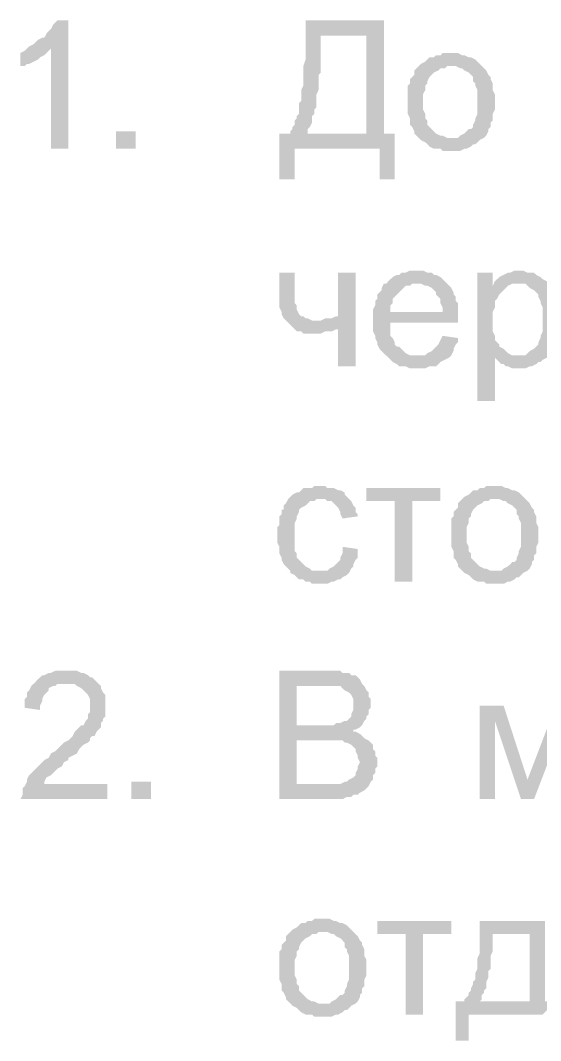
# Model space of a CAD drawing. Header units: millimetres. Extents: x -383313 to -161684, y -117025 to 99224.
# Drawn here: x -352565 to -351553, y -31570 to -29585 of the extents above; entities that cross this region are included whole.
import ezdxf

# ---------------------------------------------------------------- set-up
doc = ezdxf.new("R2010")
doc.units = ezdxf.units.MM
doc.header["$MEASUREMENT"] = 0
doc.layers.add('PDF_Solid Fills', color=7, linetype='Continuous')

# ---------------------------------------------------------------- blocks, each defined once
blk = doc.blocks.new('A$Cf5759c35')
at = {"layer": 'PDF_Solid Fills'}
for points in [[(5990, -11319.9), (5968.8, -11319.9), (5964.6, -11324.2), (5960.4, -11328.4), (5956.1, -11336.9), (5951.9, -11341.1), (5947.7, -11345.3), (5943.4, -11353.8), (5939.2, -11353.8), (5930.7, -11358), (5926.5, -11362.3), (5922.3, -11366.5), (5913.8, -11370.7), (5956.1, -11375), (5956.1, -11569.7), (5990, -11569.7)], [(6603.8, -11319.9), (6570, -11349.6), (6570, -11540.1), (6400.6, -11540.1), (6400.6, -11629), (6430.3, -11629), (6430.3, -11569.7), (6595.4, -11569.7), (6625, -11540.1), (6603.8, -11540.1)], [(6603.8, -11319.9), (6451.4, -11319.9), (6451.4, -11358), (6451.4, -11358), (6451.4, -11370.7), (6451.4, -11379.2), (6451.4, -11387.7), (6451.4, -11396.1), (6447.2, -11408.8), (6447.2, -11417.3), (6447.2, -11425.8), (6447.2, -11434.2), (6447.2, -11438.5), (6447.2, -11446.9), (6443, -11455.4), (6443, -11463.9), (6443, -11468.1), (6443, -11476.6), (6438.7, -11480.8), (6438.7, -11489.3), (6438.7, -11493.5), (6438.7, -11502), (6434.5, -11506.2), (6434.5, -11510.4), (6430.3, -11514.7), (6430.3, -11518.9), (6430.3, -11523.1), (6426, -11527.4), (6426, -11531.6), (6421.8, -11535.8), (6421.8, -11540.1), (6455.7, -11540.1), (6455.7, -11535.8), (6455.7, -11531.6), (6459.9, -11527.4), (6464.1, -11518.9), (6464.1, -11514.7), (6464.1, -11506.2), (6468.4, -11502), (6468.4, -11493.5), (6472.6, -11489.3), (6472.6, -11480.8), (6472.6, -11472.3), (6472.6, -11463.9), (6476.8, -11455.4), (6476.8, -11451.2), (6476.8, -11442.7), (6476.8, -11434.2), (6476.8, -11425.8), (6481.1, -11421.5), (6481.1, -11413.1), (6481.1, -11404.6), (6481.1, -11396.1), (6481.1, -11391.9), (6481.1, -11383.4), (6481.1, -11379.2), (6481.1, -11370.7), (6481.1, -11366.5), (6481.1, -11362.3), (6481.1, -11349.6), (6570, -11349.6)], [(5913.8, -11370.7), (5909.6, -11375), (5905.3, -11379.2), (5896.9, -11383.4), (5896.9, -11413.1), (5896.9, -11408.8), (5905.3, -11408.8), (5909.6, -11404.6), (5913.8, -11404.6), (5922.3, -11400.4), (5930.7, -11396.1), (5930.7, -11396.1), (5935, -11391.9), (5943.4, -11387.7), (5947.7, -11383.4), (5951.9, -11379.2), (5956.1, -11375)], [(6735.1, -11383.4), (6735.1, -11383.4), (6718.1, -11383.4), (6713.9, -11387.7), (6705.4, -11387.7), (6701.2, -11391.9), (6692.7, -11391.9), (6688.5, -11396.1), (6684.3, -11400.4), (6675.8, -11404.6), (6675.8, -11404.6), (6671.6, -11408.8), (6735.1, -11408.8), (6735.1, -11408.8), (6743.5, -11408.8), (6752, -11413.1), (6756.2, -11413.1), (6760.5, -11417.3), (6768.9, -11421.5), (6773.2, -11425.8), (6777.4, -11430), (6777.4, -11438.5), (6781.6, -11442.7), (6781.6, -11446.9), (6785.9, -11455.4), (6785.9, -11463.9), (6785.9, -11468.1), (6785.9, -11476.6), (6785.9, -11480.8), (6785.9, -11489.3), (6785.9, -11497.7), (6785.9, -11502), (6781.6, -11510.4), (6781.6, -11514.7), (6777.4, -11523.1), (6777.4, -11527.4), (6773.2, -11531.6), (6768.9, -11531.6), (6764.7, -11535.8), (6760.5, -11540.1), (6752, -11544.3), (6747.8, -11548.5), (6739.3, -11548.5), (6735.1, -11548.5), (6671.6, -11548.5), (6675.8, -11552.8), (6684.3, -11557), (6688.5, -11561.2), (6692.7, -11565.5), (6701.2, -11569.7), (6705.4, -11569.7), (6713.9, -11569.7), (6718.1, -11573.9), (6726.6, -11573.9), (6735.1, -11573.9), (6739.3, -11573.9), (6743.5, -11573.9), (6752, -11573.9), (6760.5, -11569.7), (6764.7, -11569.7), (6773.2, -11565.5), (6777.4, -11561.2), (6781.6, -11561.2), (6785.9, -11557), (6790.1, -11552.8), (6798.6, -11548.5), (6802.8, -11544.3), (6807, -11535.8), (6807, -11531.6), (6807, -11531.6), (6811.3, -11527.4), (6811.3, -11518.9), (6815.5, -11514.7), (6815.5, -11506.2), (6815.5, -11502), (6819.7, -11493.5), (6819.7, -11485), (6819.7, -11476.6), (6819.7, -11472.3), (6819.7, -11463.9), (6815.5, -11455.4), (6815.5, -11446.9), (6815.5, -11442.7), (6811.3, -11434.2), (6811.3, -11430), (6807, -11425.8), (6802.8, -11417.3), (6798.6, -11413.1), (6794.3, -11408.8), (6790.1, -11404.6), (6785.9, -11400.4), (6781.6, -11396.1), (6773.2, -11391.9), (6768.9, -11391.9), (6760.5, -11387.7), (6756.2, -11387.7), (6747.8, -11383.4), (6743.5, -11383.4)], [(6671.6, -11408.8), (6667.3, -11413.1), (6663.1, -11417.3), (6663.1, -11425.8), (6658.9, -11430), (6654.6, -11434.2), (6654.6, -11442.7), (6650.4, -11446.9), (6650.4, -11455.4), (6650.4, -11463.9), (6650.4, -11472.3), (6650.4, -11480.8), (6650.4, -11480.8), (6650.4, -11489.3), (6650.4, -11497.7), (6650.4, -11502), (6654.6, -11510.4), (6654.6, -11518.9), (6654.6, -11523.1), (6658.9, -11527.4), (6663.1, -11535.8), (6663.1, -11540.1), (6667.3, -11544.3), (6671.6, -11548.5), (6735.1, -11548.5), (6730.8, -11548.5), (6726.6, -11548.5), (6718.1, -11544.3), (6713.9, -11544.3), (6705.4, -11540.1), (6701.2, -11535.8), (6697, -11531.6), (6697, -11531.6), (6692.7, -11527.4), (6688.5, -11523.1), (6688.5, -11514.7), (6684.3, -11510.4), (6684.3, -11502), (6680, -11493.5), (6680, -11489.3), (6680, -11480.8), (6680, -11476.6), (6680, -11468.1), (6680, -11463.9), (6684.3, -11455.4), (6684.3, -11446.9), (6688.5, -11442.7), (6688.5, -11438.5), (6692.7, -11430), (6697, -11425.8), (6697, -11425.8), (6701.2, -11421.5), (6709.7, -11417.3), (6713.9, -11413.1), (6722.4, -11413.1), (6726.6, -11408.8), (6735.1, -11408.8)], [(6430.3, -11811), (6400.6, -11811), (6400.6, -11878.7), (6404.9, -11887.2), (6404.9, -11891.4), (6409.1, -11899.9), (6413.3, -11904.1), (6472.6, -11904.1), (6464.1, -11904.1), (6455.7, -11899.9), (6451.4, -11899.9), (6447.2, -11895.7), (6443, -11895.7), (6438.7, -11891.4), (6434.5, -11883), (6434.5, -11878.7), (6434.5, -11874.5), (6430.3, -11870.3), (6430.3, -11861.8), (6430.3, -11853.3), (6430.3, -11844.9)], [(6548.8, -11811), (6514.9, -11811), (6514.9, -11895.7), (6510.7, -11895.7), (6502.2, -11899.9), (6493.8, -11899.9), (6489.5, -11899.9), (6481.1, -11904.1), (6476.8, -11904.1), (6472.6, -11904.1), (6413.3, -11904.1), (6417.6, -11908.4), (6421.8, -11912.6), (6426, -11916.8), (6514.9, -11921.1), (6514.9, -11993), (6548.8, -11993)], [(6667.3, -11806.8), (6667.3, -11806.8), (6654.6, -11806.8), (6646.2, -11811), (6637.7, -11811), (6633.5, -11815.2), (6629.2, -11815.2), (6620.8, -11819.5), (6616.5, -11823.7), (6612.3, -11827.9), (6608.1, -11832.2), (6667.3, -11832.2), (6671.6, -11832.2), (6675.8, -11832.2), (6684.3, -11836.4), (6688.5, -11836.4), (6697, -11840.6), (6701.2, -11844.9), (6705.4, -11849.1), (6705.4, -11853.3), (6709.7, -11857.6), (6713.9, -11861.8), (6713.9, -11870.3), (6718.1, -11878.7), (6718.1, -11887.2), (6616.5, -11887.2), (6747.8, -11887.2), (6747.8, -11878.7), (6747.8, -11870.3), (6743.5, -11866), (6743.5, -11857.6), (6739.3, -11853.3), (6739.3, -11849.1), (6735.1, -11840.6), (6730.8, -11836.4), (6726.6, -11832.2), (6722.4, -11827.9), (6718.1, -11823.7), (6713.9, -11819.5), (6705.4, -11815.2), (6701.2, -11815.2), (6697, -11811), (6688.5, -11811), (6680, -11806.8), (6675.8, -11806.8)], [(6815.5, -11811), (6785.9, -11811), (6785.9, -12060.8), (6819.7, -12060.8), (6819.7, -11976.1), (6862.1, -11971.9), (6857.8, -11971.9), (6853.6, -11971.9), (6845.1, -11967.6), (6840.9, -11963.4), (6836.7, -11959.2), (6828.2, -11954.9), (6828.2, -11950.7), (6824, -11946.5), (6819.7, -11942.2), (6819.7, -11933.8), (6815.5, -11925.3), (6815.5, -11921.1), (6815.5, -11912.6), (6815.5, -11904.1), (6815.5, -11899.9), (6815.5, -11891.4), (6815.5, -11887.2), (6819.7, -11878.7), (6819.7, -11870.3), (6819.7, -11866), (6824, -11861.8), (6828.2, -11853.3), (6832.4, -11849.1), (6836.7, -11844.9), (6840.9, -11840.6), (6845.1, -11836.4), (6815.5, -11836.4)], [(6866.3, -11806.8), (6866.3, -11806.8), (6857.8, -11806.8), (6849.4, -11811), (6845.1, -11811), (6836.7, -11815.2), (6836.7, -11815.2), (6828.2, -11819.5), (6824, -11823.7), (6819.7, -11827.9), (6866.3, -11832.2), (6870.5, -11832.2), (6879, -11832.2), (6883.2, -11836.4), (6887.5, -11840.6), (6895.9, -11844.9), (6900.2, -11849.1), (6904.4, -11853.3), (6904.4, -11857.6), (6908.6, -11866), (6908.6, -11870.3), (6912.9, -11878.7), (6912.9, -11883), (6912.9, -11891.4), (6912.9, -11899.9), (6912.9, -11904.1), (6912.9, -11912.6), (6912.9, -11921.1), (6912.9, -11925.3), (6908.6, -11933.8), (6908.6, -11938), (6904.4, -11946.5), (6904.4, -11950.7), (6900.2, -11954.9), (6895.9, -11959.2), (6887.5, -11963.4), (6883.2, -11967.6), (6879, -11971.9), (6870.5, -11971.9), (6862.1, -11971.9), (6819.7, -11976.1), (6819.7, -11976.1), (6828.2, -11984.6), (6832.4, -11988.8), (6836.7, -11988.8), (6840.9, -11993), (6845.1, -11993), (6853.6, -11997.3), (6857.8, -11997.3), (6866.3, -11997.3), (6866.3, -11997.3), (6874.8, -11997.3), (6879, -11997.3), (6887.5, -11993), (6891.7, -11993), (6900.2, -11988.8), (6904.4, -11984.6), (6908.6, -11984.6), (6912.9, -11980.3), (6921.3, -11976.1), (6925.6, -11967.6), (6929.8, -11963.4), (6929.8, -11959.2), (6934, -11950.7), (6934, -11950.7), (6938.3, -11942.2), (6942.5, -11938), (6942.5, -11929.5), (6942.5, -11921.1), (6942.5, -11916.8), (6946.7, -11908.4), (6946.7, -11899.9), (6946.7, -11899.9), (6946.7, -11895.7), (6942.5, -11887.2), (6942.5, -11878.7), (6942.5, -11874.5), (6938.3, -11866), (6938.3, -11857.6), (6934, -11853.3), (6934, -11849.1), (6929.8, -11844.9), (6929.8, -11840.6), (6925.6, -11832.2), (6921.3, -11827.9), (6912.9, -11823.7), (6908.6, -11819.5), (6908.6, -11819.5), (6900.2, -11815.2), (6895.9, -11811), (6887.5, -11811), (6883.2, -11811), (6874.8, -11806.8)], [(6608.1, -11832.2), (6603.8, -11832.2), (6599.6, -11840.6), (6599.6, -11844.9), (6595.4, -11849.1), (6591.1, -11853.3), (6591.1, -11861.8), (6586.9, -11866), (6586.9, -11874.5), (6582.7, -11883), (6582.7, -11887.2), (6582.7, -11895.7), (6582.7, -11904.1), (6582.7, -11912.6), (6582.7, -11916.8), (6582.7, -11925.3), (6586.9, -11933.8), (6586.9, -11938), (6591.1, -11946.5), (6591.1, -11950.7), (6595.4, -11959.2), (6599.6, -11963.4), (6603.8, -11967.6), (6608.1, -11971.9), (6667.3, -11971.9), (6667.3, -11971.9), (6658.9, -11971.9), (6654.6, -11971.9), (6646.2, -11967.6), (6641.9, -11963.4), (6637.7, -11959.2), (6633.5, -11954.9), (6629.2, -11954.9), (6625, -11950.7), (6625, -11946.5), (6620.8, -11938), (6616.5, -11933.8), (6616.5, -11925.3), (6616.5, -11916.8), (6616.5, -11908.4), (6747.8, -11908.4), (6747.8, -11908.4), (6747.8, -11904.1), (6747.8, -11895.7), (6747.8, -11887.2), (6616.5, -11887.2), (6616.5, -11883), (6616.5, -11874.5), (6620.8, -11870.3), (6620.8, -11861.8), (6625, -11857.6), (6629.2, -11853.3), (6633.5, -11849.1), (6637.7, -11844.9), (6641.9, -11840.6), (6646.2, -11836.4), (6654.6, -11836.4), (6658.9, -11832.2), (6667.3, -11832.2)], [(6819.7, -11827.9), (6815.5, -11836.4), (6845.1, -11836.4), (6853.6, -11832.2), (6857.8, -11832.2), (6866.3, -11832.2)], [(6426, -11916.8), (6430.3, -11921.1), (6434.5, -11925.3), (6443, -11925.3), (6447.2, -11929.5), (6455.7, -11929.5), (6464.1, -11929.5), (6468.4, -11929.5), (6472.6, -11929.5), (6481.1, -11929.5), (6489.5, -11925.3), (6493.8, -11925.3), (6502.2, -11925.3), (6510.7, -11921.1), (6514.9, -11921.1)], [(6718.1, -11933.8), (6718.1, -11933.8), (6713.9, -11942.2), (6709.7, -11950.7), (6705.4, -11954.9), (6701.2, -11959.2), (6697, -11963.4), (6697, -11963.4), (6688.5, -11967.6), (6684.3, -11971.9), (6675.8, -11971.9), (6667.3, -11971.9), (6608.1, -11971.9), (6608.1, -11971.9), (6612.3, -11976.1), (6616.5, -11980.3), (6620.8, -11984.6), (6629.2, -11988.8), (6633.5, -11993), (6641.9, -11993), (6646.2, -11993), (6654.6, -11997.3), (6663.1, -11997.3), (6667.3, -11997.3), (6667.3, -11997.3), (6675.8, -11997.3), (6684.3, -11997.3), (6692.7, -11993), (6697, -11993), (6705.4, -11993), (6709.7, -11988.8), (6713.9, -11984.6), (6722.4, -11980.3), (6722.4, -11980.3), (6730.8, -11976.1), (6735.1, -11971.9), (6739.3, -11963.4), (6739.3, -11959.2), (6743.5, -11950.7), (6747.8, -11946.5), (6747.8, -11938)], [(6481.1, -12225.9), (6468.4, -12225.9), (6464.1, -12230.1), (6447.2, -12230.1), (6443, -12234.3), (6438.7, -12238.6), (6434.5, -12238.6), (6426, -12242.8), (6421.8, -12247), (6417.6, -12251.3), (6413.3, -12259.7), (6409.1, -12264), (6409.1, -12272.4), (6404.9, -12272.4), (6404.9, -12280.9), (6400.6, -12285.1), (6400.6, -12293.6), (6400.6, -12302.1), (6396.4, -12306.3), (6396.4, -12314.8), (6396.4, -12323.2), (6396.4, -12331.7), (6396.4, -12335.9), (6400.6, -12344.4), (6400.6, -12352.9), (6400.6, -12357.1), (6404.9, -12365.6), (6404.9, -12369.8), (6409.1, -12378.3), (6413.3, -12382.5), (6417.6, -12386.7), (6421.8, -12391), (6481.1, -12391), (6476.8, -12391), (6472.6, -12391), (6464.1, -12391), (6459.9, -12386.7), (6451.4, -12382.5), (6447.2, -12378.3), (6443, -12374), (6443, -12374), (6438.7, -12369.8), (6434.5, -12365.6), (6434.5, -12357.1), (6430.3, -12352.9), (6430.3, -12344.4), (6430.3, -12340.2), (6430.3, -12331.7), (6430.3, -12323.2), (6430.3, -12319), (6430.3, -12310.5), (6430.3, -12302.1), (6430.3, -12297.8), (6434.5, -12289.4), (6434.5, -12285.1), (6438.7, -12276.7), (6438.7, -12272.4), (6443, -12268.2), (6443, -12268.2), (6451.4, -12264), (6455.7, -12259.7), (6459.9, -12255.5), (6468.4, -12255.5), (6472.6, -12251.3), (6481.1, -12251.3), (6536.1, -12251.3), (6531.9, -12247), (6527.6, -12242.8), (6527.6, -12238.6), (6519.2, -12234.3), (6514.9, -12234.3), (6506.5, -12230.1), (6502.2, -12230.1), (6493.8, -12230.1), (6489.5, -12225.9)], [(6713.9, -12230.1), (6570, -12230.1), (6570, -12255.5), (6625, -12255.5), (6625, -12412.1), (6658.9, -12412.1), (6658.9, -12255.5), (6713.9, -12255.5)], [(6819.7, -12225.9), (6819.7, -12225.9), (6802.8, -12225.9), (6798.6, -12230.1), (6790.1, -12230.1), (6785.9, -12234.3), (6777.4, -12234.3), (6773.2, -12238.6), (6768.9, -12242.8), (6760.5, -12247), (6760.5, -12247), (6756.2, -12251.3), (6819.7, -12251.3), (6819.7, -12251.3), (6828.2, -12251.3), (6836.7, -12255.5), (6840.9, -12255.5), (6845.1, -12259.7), (6853.6, -12264), (6857.8, -12268.2), (6862.1, -12272.4), (6862.1, -12280.9), (6866.3, -12285.1), (6866.3, -12289.4), (6870.5, -12297.8), (6870.5, -12306.3), (6870.5, -12310.5), (6870.5, -12319), (6870.5, -12323.2), (6870.5, -12331.7), (6870.5, -12340.2), (6870.5, -12344.4), (6866.3, -12352.9), (6866.3, -12357.1), (6862.1, -12365.6), (6862.1, -12369.8), (6857.8, -12374), (6853.6, -12374), (6849.4, -12378.3), (6845.1, -12382.5), (6836.7, -12386.7), (6832.4, -12391), (6824, -12391), (6819.7, -12391), (6756.2, -12391), (6760.5, -12395.2), (6768.9, -12399.4), (6773.2, -12403.7), (6777.4, -12407.9), (6785.9, -12412.1), (6790.1, -12412.1), (6798.6, -12412.1), (6802.8, -12416.4), (6811.3, -12416.4), (6819.7, -12416.4), (6824, -12416.4), (6828.2, -12416.4), (6836.7, -12416.4), (6845.1, -12412.1), (6849.4, -12412.1), (6857.8, -12407.9), (6862.1, -12403.7), (6866.3, -12403.7), (6870.5, -12399.4), (6874.8, -12395.2), (6883.2, -12391), (6887.5, -12386.7), (6891.7, -12378.3), (6891.7, -12374), (6891.7, -12374), (6895.9, -12369.8), (6895.9, -12361.3), (6900.2, -12357.1), (6900.2, -12348.6), (6900.2, -12344.4), (6904.4, -12335.9), (6904.4, -12327.5), (6904.4, -12319), (6904.4, -12314.8), (6904.4, -12306.3), (6900.2, -12297.8), (6900.2, -12289.4), (6900.2, -12285.1), (6895.9, -12276.7), (6895.9, -12272.4), (6891.7, -12268.2), (6887.5, -12259.7), (6883.2, -12255.5), (6879, -12251.3), (6874.8, -12247), (6870.5, -12242.8), (6866.3, -12238.6), (6857.8, -12234.3), (6853.6, -12234.3), (6845.1, -12230.1), (6840.9, -12230.1), (6832.4, -12225.9), (6828.2, -12225.9)], [(6536.1, -12251.3), (6481.1, -12251.3), (6489.5, -12251.3), (6493.8, -12255.5), (6502.2, -12255.5), (6506.5, -12259.7), (6510.7, -12264), (6514.9, -12268.2), (6519.2, -12276.7), (6519.2, -12280.9), (6523.4, -12289.4), (6553, -12285.1), (6553, -12280.9), (6548.8, -12276.7), (6548.8, -12268.2), (6544.6, -12264), (6540.3, -12255.5)], [(6756.2, -12251.3), (6752, -12255.5), (6747.8, -12259.7), (6747.8, -12268.2), (6743.5, -12272.4), (6739.3, -12276.7), (6739.3, -12285.1), (6735.1, -12289.4), (6735.1, -12297.8), (6735.1, -12306.3), (6735.1, -12314.8), (6735.1, -12323.2), (6735.1, -12323.2), (6735.1, -12331.7), (6735.1, -12340.2), (6735.1, -12344.4), (6739.3, -12352.9), (6739.3, -12361.3), (6739.3, -12365.6), (6743.5, -12369.8), (6747.8, -12378.3), (6747.8, -12382.5), (6752, -12386.7), (6756.2, -12391), (6819.7, -12391), (6815.5, -12391), (6811.3, -12391), (6802.8, -12386.7), (6798.6, -12386.7), (6790.1, -12382.5), (6785.9, -12378.3), (6781.6, -12374), (6781.6, -12374), (6777.4, -12369.8), (6773.2, -12365.6), (6773.2, -12357.1), (6768.9, -12352.9), (6768.9, -12344.4), (6764.7, -12335.9), (6764.7, -12331.7), (6764.7, -12323.2), (6764.7, -12319), (6764.7, -12310.5), (6764.7, -12306.3), (6768.9, -12297.8), (6768.9, -12289.4), (6773.2, -12285.1), (6773.2, -12280.9), (6777.4, -12272.4), (6781.6, -12268.2), (6781.6, -12268.2), (6785.9, -12264), (6794.3, -12259.7), (6798.6, -12255.5), (6807, -12255.5), (6811.3, -12251.3), (6819.7, -12251.3)], [(6523.4, -12344.4), (6523.4, -12357.1), (6519.2, -12365.6), (6519.2, -12369.8), (6514.9, -12374), (6510.7, -12378.3), (6506.5, -12382.5), (6498, -12386.7), (6493.8, -12391), (6485.3, -12391), (6481.1, -12391), (6421.8, -12391), (6421.8, -12395.2), (6430.3, -12399.4), (6434.5, -12403.7), (6438.7, -12407.9), (6447.2, -12407.9), (6451.4, -12412.1), (6459.9, -12412.1), (6464.1, -12416.4), (6472.6, -12416.4), (6481.1, -12416.4), (6485.3, -12416.4), (6493.8, -12416.4), (6502.2, -12412.1), (6506.5, -12412.1), (6514.9, -12407.9), (6519.2, -12407.9), (6523.4, -12403.7), (6531.9, -12399.4), (6531.9, -12399.4), (6536.1, -12395.2), (6540.3, -12386.7), (6544.6, -12382.5), (6544.6, -12378.3), (6548.8, -12369.8), (6553, -12365.6), (6553, -12357.1), (6553, -12348.6)], [(5985.8, -12585.7), (5964.6, -12585.7), (5956.1, -12589.9), (5951.9, -12589.9), (5943.4, -12594.2), (5939.2, -12594.2), (5935, -12598.4), (5930.7, -12602.6), (5926.5, -12606.9), (5922.3, -12611.1), (5918, -12615.3), (5913.8, -12623.8), (5909.6, -12628), (5909.6, -12636.5), (5905.3, -12640.7), (5905.3, -12649.2), (5905.3, -12657.7), (5935, -12661.9), (5935, -12653.4), (5939.2, -12645), (5939.2, -12640.7), (5943.4, -12632.3), (5947.7, -12628), (5951.9, -12623.8), (5951.9, -12619.6), (5960.4, -12615.3), (5964.6, -12615.3), (5968.8, -12611.1), (5977.3, -12611.1), (5985.8, -12611.1), (6049.3, -12611.1), (6040.8, -12602.6), (6040.8, -12602.6), (6036.6, -12598.4), (6032.3, -12598.4), (6028.1, -12594.2), (6019.6, -12589.9), (6015.4, -12589.9), (6006.9, -12585.7), (6002.7, -12585.7), (5994.2, -12585.7)], [(6493.8, -12585.7), (6400.6, -12585.7), (6400.6, -12835.5), (6523.4, -12835.5), (6531.9, -12831.2), (6536.1, -12831.2), (6540.3, -12831.2), (6544.6, -12827), (6553, -12827), (6557.3, -12822.8), (6565.7, -12818.5), (6565.7, -12818.5), (6570, -12814.3), (6574.2, -12810.1), (6434.5, -12805.8), (6434.5, -12721.2), (6493.8, -12721.2), (6574.2, -12721.2), (6565.7, -12716.9), (6561.5, -12712.7), (6557.3, -12708.5), (6548.8, -12704.2), (6544.6, -12704.2), (6544.6, -12700), (6548.8, -12700), (6557.3, -12695.8), (6434.5, -12691.5), (6434.5, -12615.3), (6485.3, -12615.3), (6565.7, -12615.3), (6561.5, -12611.1), (6557.3, -12602.6), (6553, -12598.4), (6548.8, -12594.2), (6540.3, -12594.2), (6536.1, -12589.9), (6531.9, -12589.9), (6523.4, -12589.9), (6519.2, -12585.7), (6510.7, -12585.7), (6502.2, -12585.7)], [(6049.3, -12611.1), (5985.8, -12611.1), (6002.7, -12611.1), (6006.9, -12615.3), (6015.4, -12619.6), (6019.6, -12623.8), (6019.6, -12623.8), (6023.9, -12628), (6028.1, -12632.3), (6032.3, -12640.7), (6032.3, -12645), (6032.3, -12653.4), (6032.3, -12657.7), (6032.3, -12666.1), (6028.1, -12670.4), (6028.1, -12678.8), (6023.9, -12683.1), (6019.6, -12691.5), (6015.4, -12691.5), (6011.2, -12695.8), (6006.9, -12700), (6002.7, -12704.2), (5998.5, -12712.7), (5994.2, -12716.9), (5990, -12721.2), (5981.5, -12725.4), (5977.3, -12729.6), (5968.8, -12738.1), (5964.6, -12742.3), (5956.1, -12746.6), (5951.9, -12755), (5943.4, -12759.3), (5939.2, -12763.5), (5935, -12767.7), (5930.7, -12772), (5926.5, -12776.2), (5922.3, -12780.4), (5918, -12784.7), (5913.8, -12788.9), (5909.6, -12797.4), (5909.6, -12801.6), (5905.3, -12810.1), (5901.1, -12814.3), (5901.1, -12814.3), (5901.1, -12822.8), (5901.1, -12827), (5896.9, -12835.5), (6066.2, -12835.5), (6066.2, -12805.8), (5943.4, -12805.8), (5943.4, -12805.8), (5943.4, -12801.6), (5947.7, -12793.1), (5956.1, -12788.9), (5956.1, -12788.9), (5960.4, -12784.7), (5964.6, -12780.4), (5968.8, -12776.2), (5977.3, -12772), (5981.5, -12763.5), (5990, -12759.3), (5990, -12755), (5998.5, -12750.8), (6006.9, -12746.6), (6011.2, -12738.1), (6015.4, -12733.9), (6019.6, -12729.6), (6028.1, -12725.4), (6032.3, -12721.2), (6032.3, -12716.9), (6036.6, -12712.7), (6040.8, -12712.7), (6045, -12704.2), (6049.3, -12700), (6053.5, -12695.8), (6053.5, -12687.3), (6057.7, -12683.1), (6057.7, -12678.8), (6062, -12674.6), (6062, -12666.1), (6062, -12661.9), (6062, -12653.4), (6062, -12653.4), (6062, -12645), (6062, -12640.7), (6062, -12632.3), (6057.7, -12628), (6053.5, -12619.6), (6053.5, -12615.3)], [(6565.7, -12615.3), (6485.3, -12615.3), (6519.2, -12615.3), (6523.4, -12619.6), (6523.4, -12619.6), (6527.6, -12623.8), (6536.1, -12628), (6540.3, -12632.3), (6540.3, -12632.3), (6544.6, -12640.7), (6544.6, -12645), (6544.6, -12653.4), (6544.6, -12657.7), (6544.6, -12661.9), (6540.3, -12670.4), (6540.3, -12674.6), (6536.1, -12678.8), (6531.9, -12683.1), (6527.6, -12683.1), (6519.2, -12687.3), (6514.9, -12687.3), (6510.7, -12687.3), (6506.5, -12691.5), (6498, -12691.5), (6489.5, -12691.5), (6434.5, -12691.5), (6557.3, -12695.8), (6561.5, -12691.5), (6565.7, -12683.1), (6570, -12678.8), (6570, -12674.6), (6574.2, -12670.4), (6574.2, -12661.9), (6578.4, -12657.7), (6578.4, -12649.2), (6578.4, -12649.2), (6578.4, -12640.7), (6574.2, -12636.5), (6574.2, -12628), (6570, -12623.8)], [(6836.7, -12653.4), (6790.1, -12653.4), (6790.1, -12835.5), (6819.7, -12835.5), (6819.7, -12683.1)], [(6980.6, -12653.4), (6938.3, -12653.4), (6883.2, -12797.4), (6870.5, -12835.5), (6895.9, -12835.5), (6951, -12691.5)], [(6574.2, -12721.2), (6493.8, -12721.2), (6523.4, -12721.2), (6527.6, -12725.4), (6531.9, -12725.4), (6540.3, -12729.6), (6544.6, -12733.9), (6548.8, -12738.1), (6548.8, -12742.3), (6553, -12750.8), (6553, -12755), (6557.3, -12763.5), (6557.3, -12763.5), (6553, -12772), (6553, -12776.2), (6548.8, -12784.7), (6548.8, -12788.9), (6544.6, -12793.1), (6536.1, -12797.4), (6531.9, -12801.6), (6527.6, -12801.6), (6519.2, -12805.8), (6519.2, -12805.8), (6510.7, -12805.8), (6506.5, -12805.8), (6498, -12805.8), (6434.5, -12805.8), (6574.2, -12810.1), (6578.4, -12801.6), (6582.7, -12797.4), (6582.7, -12788.9), (6586.9, -12784.7), (6586.9, -12776.2), (6591.1, -12772), (6591.1, -12763.5), (6591.1, -12755), (6586.9, -12750.8), (6586.9, -12742.3), (6582.7, -12738.1), (6582.7, -12729.6), (6578.4, -12725.4), (6578.4, -12725.4)], [(6485.3, -13068.3), (6485.3, -13068.3), (6468.4, -13068.3), (6464.1, -13072.5), (6455.7, -13072.5), (6451.4, -13076.8), (6443, -13076.8), (6438.7, -13081), (6434.5, -13085.2), (6426, -13089.5), (6426, -13089.5), (6421.8, -13093.7), (6485.3, -13093.7), (6485.3, -13093.7), (6493.8, -13093.7), (6502.2, -13097.9), (6506.5, -13097.9), (6510.7, -13102.2), (6519.2, -13106.4), (6523.4, -13110.6), (6527.6, -13114.9), (6527.6, -13123.3), (6531.9, -13127.6), (6531.9, -13131.8), (6536.1, -13140.3), (6536.1, -13148.7), (6536.1, -13153), (6536.1, -13161.4), (6536.1, -13165.7), (6536.1, -13174.1), (6536.1, -13182.6), (6536.1, -13186.8), (6531.9, -13195.3), (6531.9, -13199.5), (6527.6, -13208), (6527.6, -13212.2), (6523.4, -13216.5), (6519.2, -13216.5), (6514.9, -13220.7), (6510.7, -13224.9), (6502.2, -13229.2), (6498, -13233.4), (6489.5, -13233.4), (6485.3, -13233.4), (6421.8, -13233.4), (6426, -13237.6), (6434.5, -13241.9), (6438.7, -13246.1), (6443, -13250.3), (6451.4, -13254.6), (6455.7, -13254.6), (6464.1, -13254.6), (6468.4, -13258.8), (6476.8, -13258.8), (6485.3, -13258.8), (6489.5, -13258.8), (6493.8, -13258.8), (6502.2, -13258.8), (6510.7, -13254.6), (6514.9, -13254.6), (6523.4, -13250.3), (6527.6, -13246.1), (6531.9, -13246.1), (6536.1, -13241.9), (6540.3, -13237.6), (6548.8, -13233.4), (6553, -13229.2), (6557.3, -13220.7), (6557.3, -13216.5), (6557.3, -13216.5), (6561.5, -13212.2), (6561.5, -13203.8), (6565.7, -13199.5), (6565.7, -13191.1), (6565.7, -13186.8), (6570, -13178.4), (6570, -13169.9), (6570, -13161.4), (6570, -13157.2), (6570, -13148.7), (6565.7, -13140.3), (6565.7, -13131.8), (6565.7, -13127.6), (6561.5, -13119.1), (6561.5, -13114.9), (6557.3, -13110.6), (6553, -13102.2), (6548.8, -13097.9), (6544.6, -13093.7), (6540.3, -13089.5), (6536.1, -13085.2), (6531.9, -13081), (6523.4, -13076.8), (6519.2, -13076.8), (6510.7, -13072.5), (6506.5, -13072.5), (6498, -13068.3), (6493.8, -13068.3)], [(6735.1, -13072.5), (6591.1, -13072.5), (6591.1, -13097.9), (6646.2, -13097.9), (6646.2, -13254.6), (6680, -13254.6), (6680, -13097.9), (6735.1, -13097.9)], [(6917.1, -13072.5), (6790.1, -13072.5), (6790.1, -13097.9), (6887.5, -13097.9), (6887.5, -13229.2), (6790.1, -13229.2), (6760.5, -13229.2), (6743.5, -13229.2), (6743.5, -13305.4), (6768.9, -13305.4), (6768.9, -13254.6), (6912.9, -13254.6), (6938.3, -13229.2), (6917.1, -13229.2)], [(6421.8, -13093.7), (6417.6, -13097.9), (6413.3, -13102.2), (6413.3, -13110.6), (6409.1, -13114.9), (6404.9, -13119.1), (6404.9, -13127.6), (6400.6, -13131.8), (6400.6, -13140.3), (6400.6, -13148.7), (6400.6, -13157.2), (6400.6, -13165.7), (6400.6, -13165.7), (6400.6, -13174.1), (6400.6, -13182.6), (6400.6, -13186.8), (6404.9, -13195.3), (6404.9, -13203.8), (6404.9, -13208), (6409.1, -13212.2), (6413.3, -13220.7), (6413.3, -13224.9), (6417.6, -13229.2), (6421.8, -13233.4), (6485.3, -13233.4), (6481.1, -13233.4), (6476.8, -13233.4), (6468.4, -13229.2), (6464.1, -13229.2), (6455.7, -13224.9), (6451.4, -13220.7), (6447.2, -13216.5), (6447.2, -13216.5), (6443, -13212.2), (6438.7, -13208), (6438.7, -13199.5), (6434.5, -13195.3), (6434.5, -13186.8), (6430.3, -13178.4), (6430.3, -13174.1), (6430.3, -13165.7), (6430.3, -13161.4), (6430.3, -13153), (6430.3, -13148.7), (6434.5, -13140.3), (6434.5, -13131.8), (6438.7, -13127.6), (6438.7, -13123.3), (6443, -13114.9), (6447.2, -13110.6), (6447.2, -13110.6), (6451.4, -13106.4), (6459.9, -13102.2), (6464.1, -13097.9), (6472.6, -13097.9), (6476.8, -13093.7), (6485.3, -13093.7)], [(6790.1, -13097.9), (6790.1, -13136), (6785.9, -13144.5), (6785.9, -13165.7), (6781.6, -13174.1), (6781.6, -13178.4), (6781.6, -13186.8), (6777.4, -13191.1), (6777.4, -13195.3), (6773.2, -13203.8), (6773.2, -13208), (6768.9, -13212.2), (6768.9, -13216.5), (6764.7, -13220.7), (6760.5, -13224.9), (6760.5, -13229.2), (6790.1, -13229.2), (6790.1, -13229.2), (6794.3, -13224.9), (6794.3, -13216.5), (6798.6, -13212.2), (6798.6, -13208), (6802.8, -13203.8), (6802.8, -13195.3), (6802.8, -13191.1), (6807, -13182.6), (6807, -13178.4), (6807, -13169.9), (6811.3, -13165.7), (6811.3, -13157.2), (6811.3, -13148.7), (6811.3, -13140.3), (6815.5, -13131.8), (6815.5, -13123.3), (6815.5, -13114.9), (6815.5, -13106.4), (6815.5, -13097.9), (6887.5, -13097.9)]]:
    blk.add_hatch(color=8, dxfattribs=at).paths.add_polyline_path(points)
at = {"layer": 'PDF_Solid Fills', "color": 8, "lineweight": 13}
for points in [[(6083.1, -11569.7), (6083.1, -11535.8), (6121.2, -11569.7), (6121.2, -11535.8)], [(6625, -11540.1), (6595.4, -11569.7), (6625, -11629), (6595.4, -11629)], [(6836.7, -12653.4), (6819.7, -12683.1), (6883.2, -12797.4), (6870.5, -12835.5)], [(6112.8, -12835.5), (6112.8, -12801.6), (6150.9, -12835.5), (6150.9, -12801.6)]]:
    blk.add_solid(points, dxfattribs=at)

msp = doc.modelspace()

# ---------------------------------------------------------------- block references
at = {"ltscale": 100}
msp.add_blockref('A$Cf5759c35', (-358461.97282, -18264.93104), dxfattribs=at)

doc.saveas('drawing.dxf')
